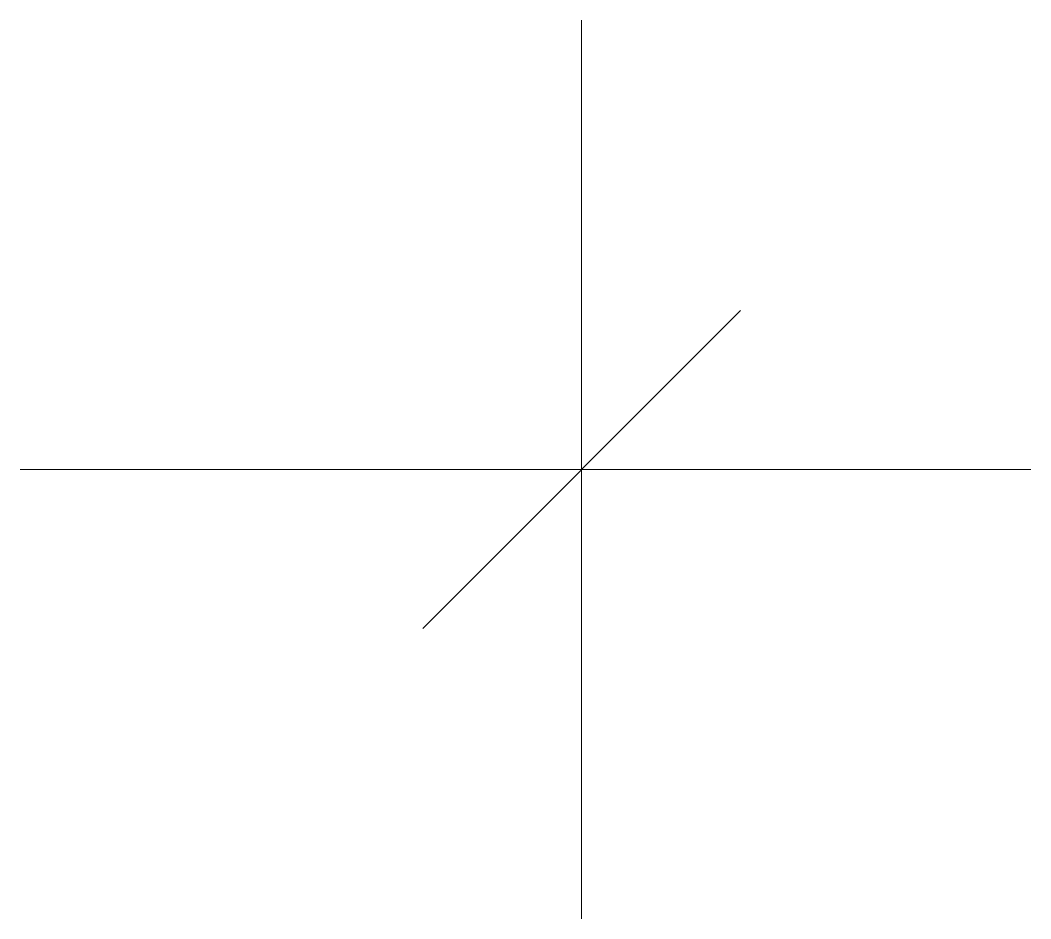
# Model space of a CAD drawing. Extents: x -5 to 4, y -4 to 4.
import ezdxf

# ---------------------------------------------------------------- set-up
doc = ezdxf.new("R2010")
doc.units = 0
doc.header["$LTSCALE"] = 25
doc.header["$MEASUREMENT"] = 0
doc.layers.get('0').update_dxf_attribs({"linetype": 'CONTINUOUS'})

msp = doc.modelspace()

# ---------------------------------------------------------------- linework, layer by layer
at = {"color": 0, "lineweight": 18}
for p, q in [((0, 0), (0, 4)), ((-1.4142, -1.4142), (1.4142, 1.4142)), ((0, 0), (-5, 0)), ((0, 0), (4, 0)), ((0, 0), (0, -4))]:
    msp.add_line(p, q, dxfattribs=at)

doc.saveas('drawing.dxf')
